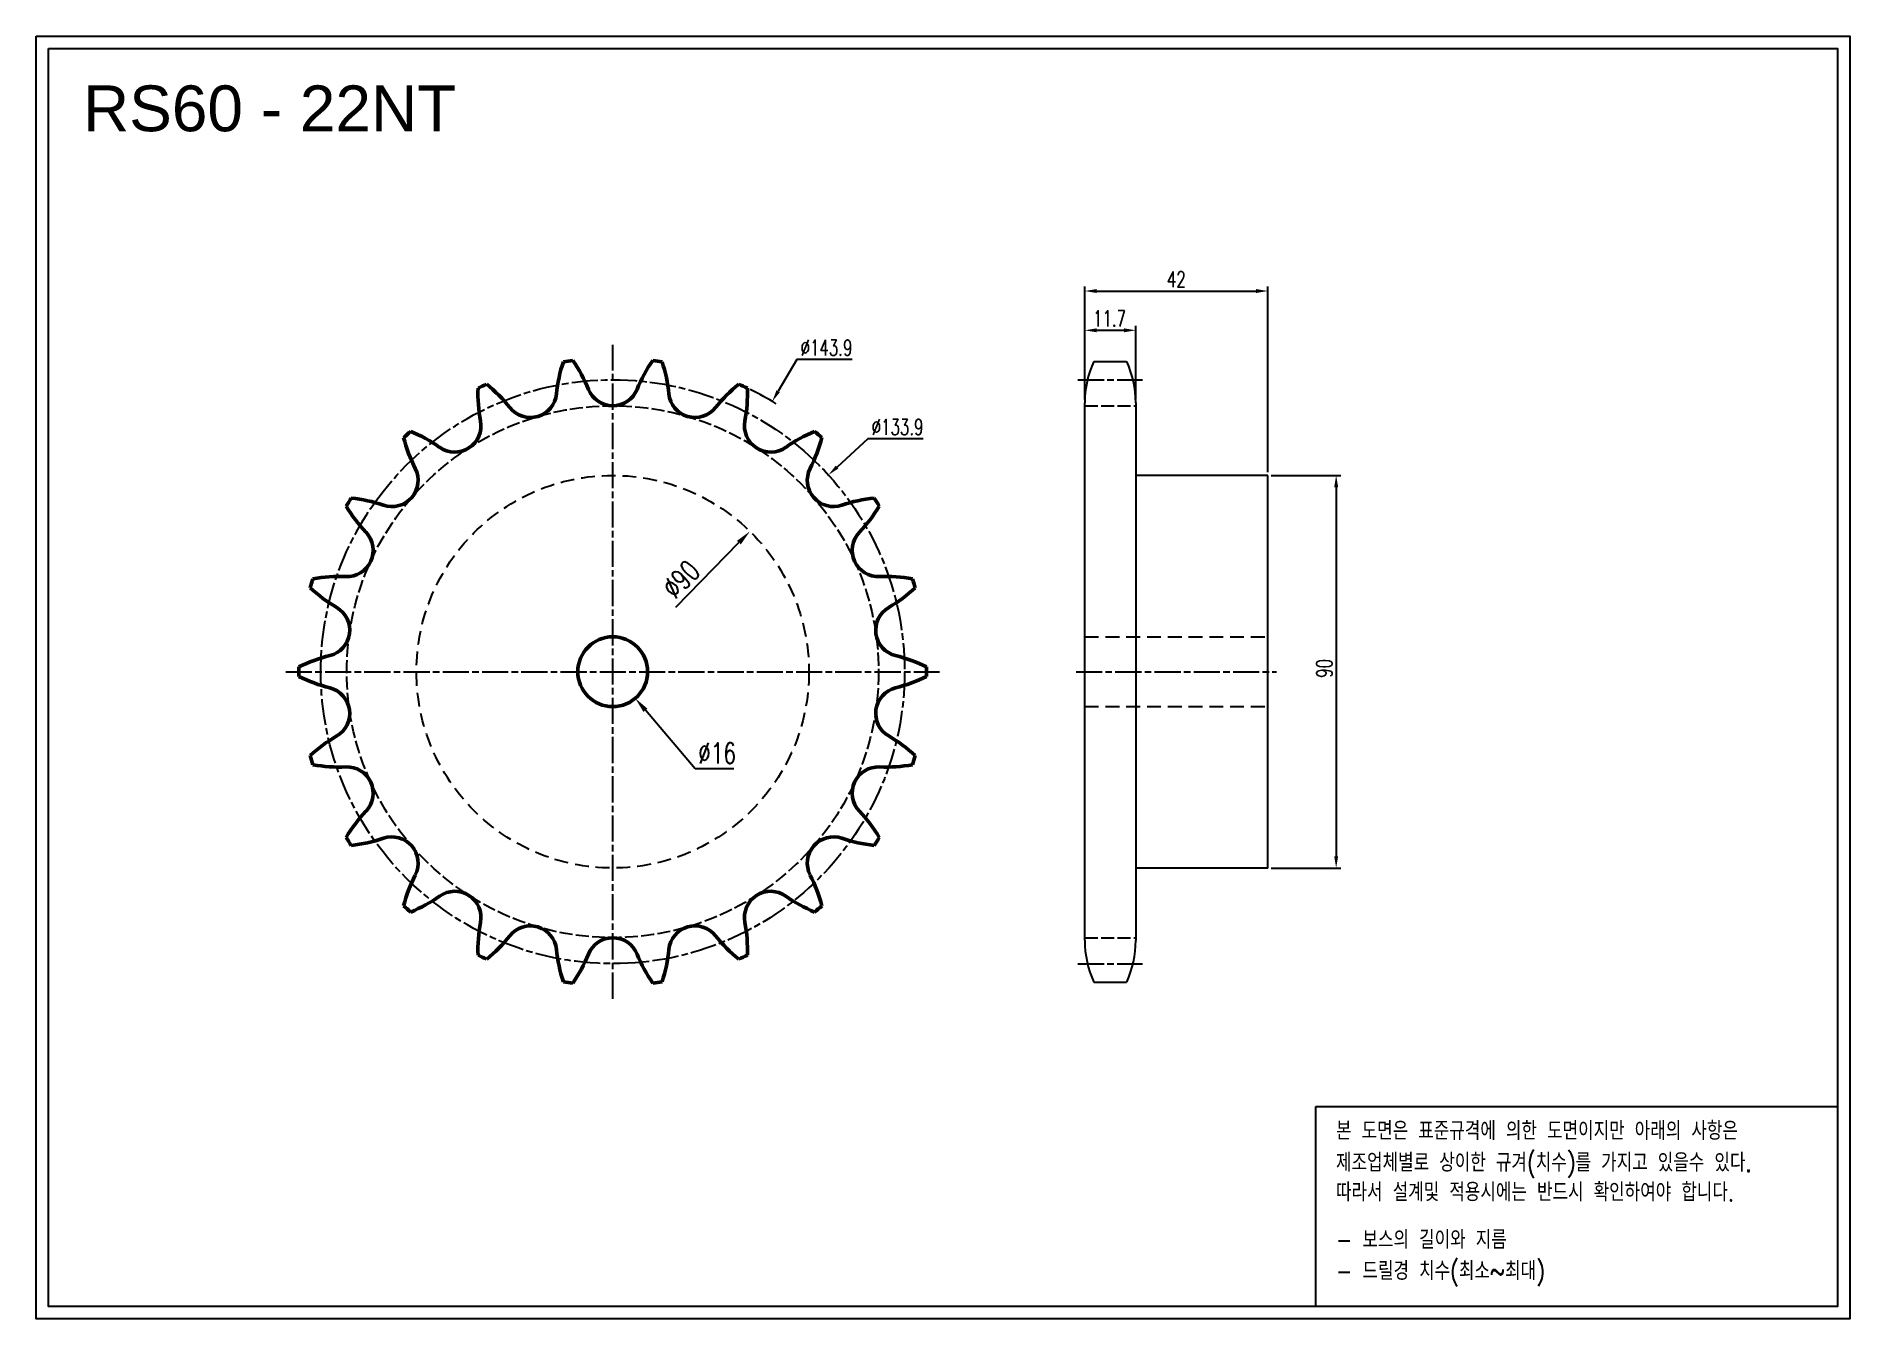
# Model space of a CAD drawing. Header units: millimetres. Extents: x 24423 to 24838, y 403 to 697.
import ezdxf

# ---------------------------------------------------------------- set-up
doc = ezdxf.new("R2010")
doc.units = ezdxf.units.MM
for name, pattern in [('AM_ISO02W050', [7.5, 6, -1.5]), ('AM_ISO02W050x2', [3.75, 3, -0.75]), ('AM_ISO08W050', [18, 12, -1.5, 3, -1.5]), ('AM_ISO08W050x2', [9, 6, -0.75, 1.5, -0.75]), ('HIDDEN', [9.525, 6.35, -3.175])]:
    doc.linetypes.add(name, pattern=pattern)
for name, color, linetype, lineweight in [('AM_0N', 7, 'Continuous', 50), ('AM_3N', 6, 'AM_ISO02W050', 25), ('AM_7', 4, 'AM_ISO08W050', 25), ('AM_7N', 4, 'AM_ISO08W050', 25)]:
    doc.layers.add(name, color=color, linetype=linetype, lineweight=lineweight)
doc.layers.add('HL', color=2, linetype='HIDDEN')
doc.layers.add('S-DIM', color=7, linetype='Continuous')
doc.styles.add('HAN', font='ROMANS.shx', dxfattribs={"width": 0.7, "bigfont": 'whgtxt.shx'})
doc.styles.add('HSG', font='SIMPLEX.shx', dxfattribs={"width": 0.7, "bigfont": 'HSG.shx'})
doc.styles.get("Standard").update_dxf_attribs({"font": 'arial.ttf'})
doc.dimstyles.new('APP10', dxfattribs={"dimscale": 2, "dimtxt": 2.4, "dimasz": 1.8, "dimexe": 0.7, "dimexo": 0.5, "dimgap": 0.6, "dimtad": 1, "dimtoh": 1, "dimdec": 1, "dimrnd": 0.01, "dimzin": 9, "dimdsep": 46, "dimtxsty": 'HSG', "dimcen": 0, "dimclrd": 1, "dimclre": 1, "dimclrt": 256, "dimazin": 2, "dimtp": 1, "dimtm": 1, "dimtfac": 0.5, "dimtdec": 1, "dimtofl": 0, "dimtmove": 0, "dimatfit": 3, "dimfxl": 0, "dimtvp": 1, "dimtolj": 2, "dimlwd": -1, "dimlwe": -1, "dimarcsym": 0})
doc.dimstyles.new('APP6', dxfattribs={"dimscale": 1.5, "dimtxt": 2.4, "dimasz": 1.8, "dimexe": 0.7, "dimexo": 0.5, "dimgap": 0.6, "dimtad": 1, "dimtoh": 1, "dimdec": 1, "dimrnd": 0.01, "dimzin": 9, "dimdsep": 46, "dimtxsty": 'HSG', "dimcen": 0, "dimclrd": 1, "dimclre": 1, "dimclrt": 256, "dimazin": 2, "dimtp": 1, "dimtm": 1, "dimtfac": 0.5, "dimtdec": 1, "dimtofl": 0, "dimtmove": 0, "dimatfit": 3, "dimfxl": 0, "dimtvp": 1, "dimtolj": 2, "dimlwd": -1, "dimlwe": -1, "dimarcsym": 0})

# ---------------------------------------------------------------- blocks, each defined once
blk = doc.blocks.new('*D1')
at = {"layer": 'Defpoints', "color": 0, "transparency": 16777216}
for p in [(24586.2, 583.78), (24523.28, 519.42)]:
    blk.add_point(p, dxfattribs=at)
at = {"layer": 'S-DIM', "color": 1, "transparency": 16777216}
blk.add_line((24569.18, 566.37), (24583.68, 581.2), dxfattribs=at)
blk.add_solid([(24583.25, 581.62), (24584.11, 580.78), (24586.2, 583.78)], dxfattribs=at)
at = {"layer": 'S-DIM', "transparency": 16777216, "insert": (24570.41, 572.78), "char_height": 4.8, "attachment_point": 5, "rotation": 45.6497, "style": 'HSG'}
blk.add_mtext('\\A2;∅90', dxfattribs=at)
blk = doc.blocks.new('*D2')
at = {"layer": 'Defpoints', "color": 0, "transparency": 16777216}
for p in [(24591.32, 613.57), (24518.16, 489.63)]:
    blk.add_point(p, dxfattribs=at)
at = {"layer": 'S-DIM', "color": 1, "transparency": 16777216}
for p, q in [((24596.98, 623.16), (24592.69, 615.9)), ((24609.64, 623.16), (24596.98, 623.16))]:
    blk.add_line(p, q, dxfattribs=at)
blk.add_arc((24554.74, 551.6), 71.96, 58.6139, 63.9911, dxfattribs=at)
blk.add_solid([(24592.3, 616.13), (24593.08, 615.67), (24591.32, 613.57)], dxfattribs=at)
at = {"layer": 'S-DIM', "transparency": 16777216, "insert": (24603.76, 625.86), "char_height": 3.6, "attachment_point": 5, "style": 'HSG'}
blk.add_mtext('\\A2;∅143.9', dxfattribs=at)
blk = doc.blocks.new('*D3')
at = {"layer": 'Defpoints', "color": 0, "transparency": 16777216}
for p in [(24604.19, 596.7), (24505.29, 506.5)]:
    blk.add_point(p, dxfattribs=at)
at = {"layer": 'S-DIM', "color": 1, "transparency": 16777216}
for p, q in [((24613.27, 604.98), (24606.19, 598.52)), ((24625.93, 604.98), (24613.27, 604.98))]:
    blk.add_line(p, q, dxfattribs=at)
blk.add_solid([(24605.89, 598.85), (24606.49, 598.19), (24604.19, 596.7)], dxfattribs=at)
at = {"layer": 'S-DIM', "transparency": 16777216, "insert": (24620.05, 607.68), "char_height": 3.6, "attachment_point": 5, "style": 'HSG'}
blk.add_mtext('\\A2;∅133.9', dxfattribs=at)
blk = doc.blocks.new('*D4')
at = {"layer": 'Defpoints', "color": 0, "transparency": 16777216}
for p in [(24674.67, 629.87), (24662.97, 613.24), (24674.67, 613.24)]:
    blk.add_point(p, dxfattribs=at)
at = {"layer": 'S-DIM', "color": 1, "transparency": 16777216}
for p, q in [((24662.97, 613.99), (24662.97, 630.92)), ((24665.67, 629.87), (24671.97, 629.87)), ((24674.67, 613.99), (24674.67, 630.92))]:
    blk.add_line(p, q, dxfattribs=at)
for points in [[(24665.67, 630.32), (24665.67, 629.42), (24662.97, 629.87)], [(24671.97, 630.32), (24671.97, 629.42), (24674.67, 629.87)]]:
    blk.add_solid(points, dxfattribs=at)
at = {"layer": 'S-DIM', "transparency": 16777216, "insert": (24668.66, 632.57), "char_height": 3.6, "attachment_point": 5, "style": 'HSG'}
blk.add_mtext('\\A2;11.7', dxfattribs=at)
blk = doc.blocks.new('*D5')
at = {"layer": 'Defpoints', "color": 0, "transparency": 16777216}
for p in [(24704.97, 638.87), (24662.97, 613.24), (24704.97, 596.6)]:
    blk.add_point(p, dxfattribs=at)
at = {"layer": 'S-DIM', "color": 1, "transparency": 16777216}
for p, q in [((24662.97, 613.99), (24662.97, 639.92)), ((24665.67, 638.87), (24702.27, 638.87)), ((24704.97, 597.35), (24704.97, 639.92))]:
    blk.add_line(p, q, dxfattribs=at)
for points in [[(24665.67, 639.32), (24665.67, 638.42), (24662.97, 638.87)], [(24702.27, 639.32), (24702.27, 638.42), (24704.97, 638.87)]]:
    blk.add_solid(points, dxfattribs=at)
at = {"layer": 'S-DIM', "transparency": 16777216, "insert": (24683.97, 641.57), "char_height": 3.6, "attachment_point": 5, "style": 'HSG'}
blk.add_mtext('\\A2;42', dxfattribs=at)
blk = doc.blocks.new('*D6')
at = {"layer": 'Defpoints', "color": 0, "transparency": 16777216}
for p in [(24704.97, 596.6), (24704.97, 506.6), (24720.62, 506.6)]:
    blk.add_point(p, dxfattribs=at)
at = {"layer": 'S-DIM', "color": 1, "transparency": 16777216}
for p, q in [((24705.72, 596.6), (24721.67, 596.6)), ((24720.62, 593.9), (24720.62, 509.3)), ((24705.72, 506.6), (24721.67, 506.6))]:
    blk.add_line(p, q, dxfattribs=at)
for points in [[(24720.17, 593.9), (24721.07, 593.9), (24720.62, 596.6)], [(24720.17, 509.3), (24721.07, 509.3), (24720.62, 506.6)]]:
    blk.add_solid(points, dxfattribs=at)
at = {"layer": 'S-DIM', "transparency": 16777216, "insert": (24717.92, 552.37), "char_height": 3.6, "attachment_point": 5, "rotation": 90, "style": 'HSG'}
blk.add_mtext('\\A2;90', dxfattribs=at)
blk = doc.blocks.new('*D7')
at = {"layer": 'Defpoints', "color": 0, "transparency": 16777216}
for p in [(24549.57, 557.7), (24559.92, 545.5)]:
    blk.add_point(p, dxfattribs=at)
at = {"layer": 'S-DIM', "color": 1, "transparency": 16777216}
for p, q in [((24573.63, 529.33), (24562.24, 542.75)), ((24582.51, 529.33), (24573.63, 529.33))]:
    blk.add_line(p, q, dxfattribs=at)
blk.add_solid([(24562.7, 543.14), (24561.79, 542.37), (24559.92, 545.5)], dxfattribs=at)
at = {"layer": 'S-DIM', "transparency": 16777216, "insert": (24578.67, 532.93), "char_height": 4.8, "attachment_point": 5, "style": 'HSG'}
blk.add_mtext('\\A2;∅16', dxfattribs=at)

msp = doc.modelspace()

# ---------------------------------------------------------------- linework, layer by layer
for p, q in [((24665.05, 622.74), (24672.58, 622.74)), ((24662.97, 489.96), (24662.97, 613.24)), ((24674.67, 613.24), (24674.67, 489.96)), ((24704.97, 596.6), (24674.67, 596.6)), ((24704.97, 506.6), (24704.97, 596.6)), ((24704.97, 506.6), (24674.67, 506.6)), ((24665.05, 480.46), (24672.58, 480.46))]:
    msp.add_line(p, q)
for points in [[(24422.57, 697.27), (24838.37, 697.27), (24838.37, 403.27), (24422.57, 403.27)], [(24425.37, 694.47), (24835.57, 694.47), (24835.57, 406.07), (24425.37, 406.07)]]:
    msp.add_lwpolyline(points, close=True)
at = {"color": 6}
msp.add_lwpolyline([(24715.97, 451.89), (24835.57, 451.89), (24835.57, 406.07), (24715.97, 406.07)], close=True, dxfattribs=at)
for centre, start, end in [((24685.67, 613.24), 155.2599, 180), ((24651.97, 613.24), 0, 24.7401), ((24685.67, 489.96), 180, 204.7401), ((24651.97, 489.96), 335.2599, 0)]:
    msp.add_arc(centre, 22.7, start, end)
at = {"layer": 'AM_0N'}
msp.add_circle((24554.74, 551.6), 8, dxfattribs=at)
for centre, radius, start, end in [((24575.99, 611.88), 34.3, 161.6764, 174.3182), ((24554.74, 551.6), 71.96, 97.3155, 99.0482), ((24517.37, 603.46), 34.3, 22.0455, 34.6873), ((24592.11, 603.46), 34.3, 145.3127, 157.9545), ((24554.74, 551.6), 71.96, 80.9518, 82.6845), ((24533.5, 611.88), 34.3, 5.6818, 18.3236), ((24558.14, 615.43), 34.3, 178.04, 190.6818), ((24554.74, 551.6), 71.96, 113.6791, 115.4118), ((24504.28, 590.83), 34.3, 38.4091, 51.0509), ((24554.74, 618.59), 6.01, 202.0455, 337.9545), ((24605.21, 590.83), 34.3, 128.9491, 141.5909), ((24554.74, 551.6), 71.96, 64.5882, 66.3209), ((24551.34, 615.43), 34.3, 349.3182, 1.96), ((24535.87, 615.88), 6.01, 218.4091, 354.3182), ((24573.61, 615.88), 6.01, 185.6818, 321.5909), ((24518.52, 607.95), 6.01, 234.7727, 10.6818), ((24590.96, 607.95), 6.01, 169.3182, 305.2273), ((24554.74, 551.6), 71.96, 130.0428, 131.7754), ((24540.02, 613.8), 34.3, 194.4036, 207.0455), ((24495.27, 575.02), 34.3, 54.7727, 67.4146), ((24614.21, 575.02), 34.3, 112.5854, 125.2273), ((24569.46, 613.8), 34.3, 332.9545, 345.5964), ((24554.74, 551.6), 71.96, 48.2246, 49.9572), ((24504.11, 595.47), 6.01, 251.1364, 27.0455), ((24605.37, 595.47), 6.01, 152.9545, 288.8636), ((24554.74, 551.6), 71.96, 146.4064, 148.1391), ((24491.08, 557.32), 34.3, 71.1364, 83.7782), ((24618.4, 557.32), 34.3, 96.2218, 108.8636), ((24554.74, 551.6), 71.96, 31.8609, 33.5936), ((24523.09, 607.13), 34.3, 210.7673, 223.4091), ((24586.39, 607.13), 34.3, 316.5909, 329.2327), ((24493.81, 579.43), 6.01, 267.5, 43.4091), ((24615.68, 579.43), 6.01, 136.5909, 272.5), ((24554.74, 551.6), 71.96, 162.77, 164.5027), ((24508.73, 595.97), 34.3, 227.1309, 239.7727), ((24492.05, 539.15), 34.3, 87.5, 100.1418), ((24617.43, 539.15), 34.3, 79.8582, 92.5), ((24600.75, 595.97), 34.3, 300.2273, 312.8691), ((24554.74, 551.6), 71.96, 15.4973, 17.23), ((24488.43, 561.13), 6.01, 283.8636, 59.7727), ((24621.05, 561.13), 6.01, 120.2273, 256.1364), ((24498.09, 521.99), 34.3, 103.8636, 116.5055), ((24611.39, 521.99), 34.3, 63.4945, 76.1364), ((24554.74, 551.6), 71.96, 179.1337, 180.8663), ((24498.09, 581.21), 34.3, 243.4945, 256.1364), ((24611.39, 581.21), 34.3, 283.8636, 296.5055), ((24554.74, 551.6), 71.96, 359.1337, 0.8663), ((24488.43, 542.07), 6.01, 300.2273, 76.1364), ((24621.05, 542.07), 6.01, 103.8636, 239.7727), ((24508.73, 507.23), 34.3, 120.2273, 132.8691), ((24600.75, 507.23), 34.3, 47.1309, 59.7727), ((24554.74, 551.6), 71.96, 195.4973, 197.23), ((24554.74, 551.6), 71.96, 342.77, 344.5027), ((24492.05, 564.05), 34.3, 259.8582, 272.5), ((24493.81, 523.77), 6.01, 316.5909, 92.5), ((24615.68, 523.77), 6.01, 87.5, 223.4091), ((24617.43, 564.05), 34.3, 267.5, 280.1418), ((24523.09, 496.07), 34.3, 136.5909, 149.2327), ((24586.39, 496.07), 34.3, 30.7673, 43.4091), ((24554.74, 551.6), 71.96, 211.8609, 213.5936), ((24491.08, 545.88), 34.3, 276.2218, 288.8636), ((24504.11, 507.73), 6.01, 332.9545, 108.8636), ((24605.37, 507.73), 6.01, 71.1364, 207.0455), ((24618.4, 545.88), 34.3, 251.1364, 263.7782), ((24554.74, 551.6), 71.96, 326.4064, 328.1391), ((24540.02, 489.4), 34.3, 152.9545, 165.5964), ((24569.46, 489.4), 34.3, 14.4036, 27.0455), ((24495.27, 528.18), 34.3, 292.5854, 305.2273), ((24518.52, 495.25), 6.01, 349.3182, 125.2273), ((24590.96, 495.25), 6.01, 54.7727, 190.6818), ((24614.21, 528.18), 34.3, 234.7727, 247.4146), ((24554.74, 551.6), 71.96, 228.2246, 229.9572), ((24554.74, 551.6), 71.96, 310.0428, 311.7754), ((24558.14, 487.77), 34.3, 169.3182, 181.96), ((24504.28, 512.37), 34.3, 308.9491, 321.5909), ((24535.87, 487.32), 6.01, 5.6818, 141.5909), ((24573.61, 487.32), 6.01, 38.4091, 174.3182), ((24605.21, 512.37), 34.3, 218.4091, 231.0509), ((24551.34, 487.77), 34.3, 358.04, 10.6818), ((24554.74, 551.6), 71.96, 244.5882, 246.3209), ((24575.99, 491.32), 34.3, 185.6818, 198.3236), ((24517.37, 499.74), 34.3, 325.3127, 337.9545), ((24554.74, 484.61), 6.01, 22.0455, 157.9545), ((24592.11, 499.74), 34.3, 202.0455, 214.6873), ((24533.5, 491.32), 34.3, 341.6764, 354.3182), ((24554.74, 551.6), 71.96, 293.6791, 295.4118), ((24554.74, 551.6), 71.96, 260.9518, 262.6845), ((24554.74, 551.6), 71.96, 277.3155, 279.0482)]:
    msp.add_arc(centre, radius, start, end, dxfattribs=at)
at = {"layer": 'AM_3N', "linetype": 'AM_ISO02W050x2'}
for p, q in [((24662.97, 612.57), (24674.67, 612.57)), ((24662.97, 490.63), (24674.67, 490.63))]:
    msp.add_line(p, q, dxfattribs=at)
msp.add_circle((24554.74, 551.6), 60.97, dxfattribs=at)
at = {"layer": 'AM_7', "linetype": 'AM_ISO08W050x2'}
msp.add_circle((24554.74, 551.6), 66.93, dxfattribs=at)
at = {"layer": 'AM_7N', "linetype": 'AM_ISO08W050x2'}
for p, q in [((24554.74, 476.64), (24554.74, 626.56)), ((24661.4, 618.53), (24676.23, 618.53)), ((24479.78, 551.6), (24629.7, 551.6)), ((24660.97, 551.6), (24706.97, 551.6)), ((24661.4, 484.67), (24676.23, 484.67))]:
    msp.add_line(p, q, dxfattribs=at)
at = {"layer": 'HL', "ltscale": 0.5}
for p, q in [((24662.97, 559.6), (24704.97, 559.6)), ((24662.97, 543.6), (24704.97, 543.6))]:
    msp.add_line(p, q, dxfattribs=at)
msp.add_circle((24554.74, 551.6), 45, dxfattribs=at)

# ---------------------------------------------------------------- texts
msp.add_text('RS60 - 22NT', height=10.5).set_placement((24433.28, 675.5))
at = {"color": 6, "style": 'HAN', "width": 0.8}
for s, p in [('본 도면은 표준규격에 의한 도면이지만 아래의 사항은', (24720.59, 444.26)), ('제조업체별로 상이한 규겨(치수)를 가지고 있을수 있다.', (24720.59, 436.97)), ('따라서 설계및 적용시에는 반드시 확인하여야 합니다.', (24720.59, 430.2)), ('- 보스의 길이와 지름', (24720.59, 419.3)), ('- 드릴경 치수(최소~최대)', (24720.59, 412.13))]:
    msp.add_text(s, height=4.2053, dxfattribs=at).set_placement(p)

# ---------------------------------------------------------------- dimensions: what is measured, and where the dimension line sits
at = {"layer": 'S-DIM', "color": 1}
dim = msp.add_linear_dim(base=(24704.97, 638.87), p1=(24662.97, 613.24), p2=(24704.97, 596.6), dimstyle='APP6', dxfattribs=at)
dim.commit()
dim.dimension.update_dxf_attribs({"geometry": '*D5', "text_midpoint": (24683.97, 641.57)})
dim = msp.add_linear_dim(base=(24674.67, 629.87), p1=(24662.97, 613.24), p2=(24674.67, 613.24), dimstyle='APP6', dxfattribs=at)
dim.commit()
dim.dimension.update_dxf_attribs({"geometry": '*D4', "text_midpoint": (24668.66, 629.87), "dimtype": 128})
for p1, p2, picture, middle in [((24518.16, 489.63), (24591.32, 613.57), '*D2', (24603.76, 623.16)), ((24505.29, 506.5), (24604.19, 596.7), '*D3', (24620.05, 604.98))]:
    dim = msp.add_diameter_dim_2p(p1=p1, p2=p2, dimstyle='APP6', dxfattribs=at)
    dim.commit()
    dim.dimension.update_dxf_attribs({"geometry": picture, "text_midpoint": middle, "dimtype": 131})
dim = msp.add_linear_dim(base=(24720.62, 506.6), p1=(24704.97, 596.6), p2=(24704.97, 506.6), angle=90, dimstyle='APP6', dxfattribs=at)
dim.commit()
dim.dimension.update_dxf_attribs({"geometry": '*D6', "text_midpoint": (24720.62, 552.37), "dimtype": 128})
at = {"layer": 'S-DIM'}
for p1, p2, picture, middle in [((24523.28, 519.42), (24586.2, 583.78), '*D1', (24572.98, 570.26)), ((24549.57, 557.7), (24559.92, 545.5), '*D7', (24578.67, 529.33))]:
    dim = msp.add_diameter_dim_2p(p1=p1, p2=p2, dimstyle='APP10', dxfattribs=at)
    dim.commit()
    dim.dimension.update_dxf_attribs({"geometry": picture, "text_midpoint": middle, "dimtype": 131})

doc.saveas('drawing.dxf')
